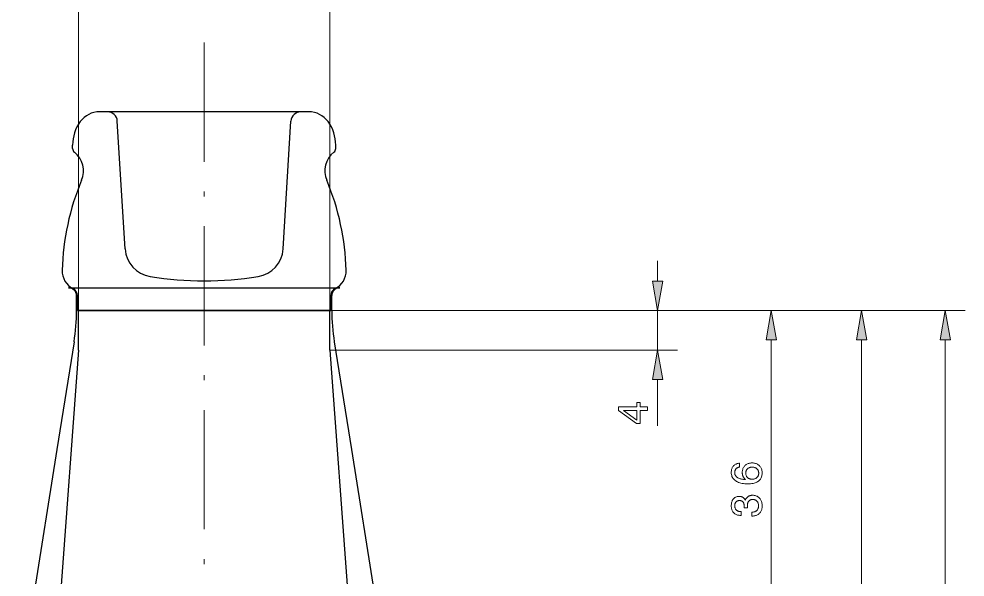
# Model space of a CAD drawing. Extents: x 0 to 297, y 0 to 547.
# Drawn here: x 127 to 222.2, y 303 to 359.2 of the extents above; entities that cross this region are included whole.
import ezdxf

# ---------------------------------------------------------------- set-up
doc = ezdxf.new("R2010")
doc.units = 0
doc.linetypes.add('DASHDOT', pattern=[18.5, 12, -3, 0.5, -3])

msp = doc.modelspace()

# ---------------------------------------------------------------- linework, layer by layer
at = {"color": 7, "lineweight": 13}
for p, q in [((132.95, 329.858), (132.95, 364.099)), ((158.25, 329.858), (158.25, 364.099)), ((158.25, 329.858), (204.69, 329.858)), ((158.25, 329.858), (193.245, 329.858)), ((158.25, 329.858), (213.797, 329.858)), ((158.25, 329.858), (222.21, 329.858)), ((202.69, 296.812), (202.69, 326.904)), ((211.797, 151.112), (211.797, 326.904)), ((220.21, 147.112), (220.21, 326.904)), ((158.25, 325.858), (193.245, 325.858))]:
    msp.add_line(p, q, dxfattribs=at)
at = {"color": 7, "linetype": 'DASHDOT', "lineweight": 13}
msp.add_line((145.6, 356.838), (145.6, 125.691), dxfattribs=at)
at = {"color": 7, "lineweight": 30}
for p, q in [((156.138, 349.858), (135.063, 349.858)), ((131.95, 332.158), (159.25, 332.158)), ((132.85, 329.858), (158.35, 329.858)), ((158.25, 329.858), (132.95, 329.858)), ((132.95, 325.858), (130.6, 293.858)), ((158.25, 325.858), (160.6, 293.858)), ((130.773, 315.858), (126.95, 291.858)), ((160.428, 315.858), (164.25, 291.858))]:
    msp.add_line(p, q, dxfattribs=at)
at = {"color": 7, "lineweight": 30, "ltscale": 0.487035}
msp.add_line((155.341, 349.858), (135.86, 349.858), dxfattribs=at)
at = {"color": 7, "lineweight": 30, "ltscale": 0.32203}
for p, q in [((137.644, 336.062), (136.858, 348.919)), ((153.557, 336.062), (154.343, 348.919))]:
    msp.add_line(p, q, dxfattribs=at)
at = {"color": 7, "lineweight": 30, "ltscale": 0.008156}
for p, q in [((132.35, 346.182), (132.35, 346.508)), ((158.85, 346.182), (158.85, 346.508))]:
    msp.add_line(p, q, dxfattribs=at)
at = {"color": 7, "lineweight": 13, "ltscale": 0.05114}
msp.add_line((191.245, 332.812), (191.245, 334.858), dxfattribs=at)
at = {"color": 7, "lineweight": 30, "ltscale": 0.0375}
for p, q in [((132.75, 329.858), (132.75, 331.358)), ((158.45, 329.858), (158.45, 331.358))]:
    msp.add_line(p, q, dxfattribs=at)
at = {"color": 7, "lineweight": 30, "ltscale": 0.037363}
for p, q in [((132.85, 329.858), (132.85, 331.353)), ((158.35, 329.858), (158.35, 331.353))]:
    msp.add_line(p, q, dxfattribs=at)
at = {"color": 7, "lineweight": 30, "ltscale": 0.1}
for p, q in [((132.95, 325.858), (132.95, 329.858)), ((158.25, 325.858), (158.25, 329.858))]:
    msp.add_line(p, q, dxfattribs=at)
at = {"color": 7, "lineweight": 13, "ltscale": 0.1}
msp.add_line((191.245, 325.858), (191.245, 329.858), dxfattribs=at)
at = {"color": 7, "lineweight": 30, "ltscale": 0.274778}
for p, q in [((132.501, 326.712), (130.773, 315.858)), ((158.699, 326.712), (160.428, 315.858))]:
    msp.add_line(p, q, dxfattribs=at)
at = {"color": 7, "lineweight": 13, "ltscale": 0.116125}
msp.add_line((191.245, 318.259), (191.245, 322.904), dxfattribs=at)
at = {"color": 7, "lineweight": 13}
for points in [[(190.724, 332.812), (191.245, 329.858), (191.766, 332.812)], [(203.211, 326.904), (202.69, 329.858), (202.169, 326.904)], [(212.318, 326.904), (211.797, 329.858), (211.276, 326.904)], [(220.731, 326.904), (220.21, 329.858), (219.689, 326.904)], [(191.766, 322.904), (191.245, 325.858), (190.724, 322.904)], [(190.245, 319.795), (189.503, 319.795), (189.503, 318.478), (189.123, 318.478), (187.312, 319.791), (187.312, 320.183), (189.157, 320.183), (189.157, 320.611), (189.503, 320.611), (189.503, 320.183), (190.245, 320.183)], [(189.157, 318.84), (189.157, 319.795), (187.814, 319.795)], [(199.501, 314.493), (199.501, 314.096), (199.456, 314.091), (199.412, 314.082), (199.371, 314.072), (199.332, 314.059), (199.295, 314.044), (199.261, 314.027), (199.228, 314.007), (199.198, 313.985), (199.17, 313.961), (199.144, 313.934), (199.121, 313.905), (199.1, 313.874), (199.081, 313.841), (199.065, 313.806), (199.052, 313.769), (199.041, 313.73), (199.032, 313.689), (199.026, 313.645), (199.022, 313.6), (199.021, 313.552), (199.024, 313.488), (199.032, 313.427), (199.045, 313.369), (199.064, 313.314), (199.088, 313.262), (199.118, 313.213), (199.153, 313.167), (199.194, 313.125), (199.239, 313.085), (199.291, 313.049), (199.347, 313.015), (199.41, 312.984), (199.478, 312.957), (199.551, 312.932), (199.63, 312.91), (199.715, 312.891), (199.805, 312.875), (199.901, 312.862), (200.002, 312.851), (200.109, 312.844), (200.077, 312.87), (200.047, 312.897), (200.018, 312.925), (199.991, 312.954), (199.966, 312.984), (199.942, 313.016), (199.92, 313.048), (199.899, 313.082), (199.88, 313.117), (199.862, 313.153), (199.846, 313.19), (199.832, 313.228), (199.819, 313.266), (199.808, 313.306), (199.799, 313.346), (199.791, 313.387), (199.785, 313.429), (199.781, 313.472), (199.779, 313.516), (199.778, 313.561), (199.78, 313.644), (199.789, 313.725), (199.802, 313.802), (199.821, 313.876), (199.846, 313.947), (199.876, 314.014), (199.911, 314.079), (199.952, 314.14), (199.999, 314.198), (200.051, 314.252), (200.107, 314.303), (200.167, 314.348), (200.23, 314.388), (200.297, 314.422), (200.367, 314.452), (200.441, 314.475), (200.518, 314.494), (200.599, 314.507), (200.683, 314.515), (200.771, 314.518), (200.858, 314.515), (200.943, 314.507), (201.024, 314.493), (201.101, 314.473), (201.176, 314.448), (201.247, 314.417), (201.314, 314.38), (201.378, 314.338), (201.439, 314.29), (201.497, 314.237), (201.55, 314.178), (201.598, 314.117), (201.639, 314.052), (201.676, 313.984), (201.706, 313.912), (201.732, 313.836), (201.751, 313.757), (201.765, 313.675), (201.773, 313.589), (201.776, 313.5), (201.773, 313.397), (201.762, 313.299), (201.743, 313.206), (201.718, 313.118), (201.685, 313.034), (201.645, 312.956), (201.598, 312.883), (201.543, 312.814), (201.481, 312.751), (201.412, 312.692), (201.335, 312.639), (201.253, 312.591), (201.164, 312.549), (201.068, 312.513), (200.966, 312.482), (200.858, 312.457), (200.743, 312.437), (200.622, 312.423), (200.494, 312.415), (200.36, 312.412), (200.202, 312.415), (200.052, 312.424), (199.909, 312.439), (199.773, 312.46), (199.645, 312.486), (199.524, 312.519), (199.41, 312.558), (199.304, 312.603), (199.204, 312.653), (199.113, 312.71), (199.029, 312.772), (198.954, 312.839), (198.887, 312.911), (198.83, 312.987), (198.781, 313.068), (198.742, 313.154), (198.711, 313.245), (198.689, 313.341), (198.675, 313.441), (198.671, 313.546), (198.673, 313.63), (198.68, 313.71), (198.69, 313.787), (198.706, 313.86), (198.725, 313.929), (198.749, 313.995), (198.777, 314.057), (198.81, 314.115), (198.847, 314.17), (198.888, 314.222), (198.933, 314.269), (198.982, 314.312), (199.034, 314.35), (199.09, 314.384), (199.15, 314.413), (199.213, 314.438), (199.28, 314.459), (199.35, 314.474), (199.424, 314.486)], [(200.775, 314.101), (200.717, 314.099), (200.662, 314.094), (200.61, 314.086), (200.559, 314.075), (200.511, 314.06), (200.466, 314.042), (200.422, 314.021), (200.382, 313.997), (200.343, 313.969), (200.307, 313.938), (200.274, 313.905), (200.244, 313.869), (200.218, 313.832), (200.195, 313.792), (200.176, 313.751), (200.16, 313.707), (200.148, 313.661), (200.139, 313.614), (200.134, 313.564), (200.132, 313.512), (200.134, 313.455), (200.139, 313.399), (200.147, 313.347), (200.16, 313.297), (200.175, 313.249), (200.194, 313.204), (200.217, 313.162), (200.242, 313.122), (200.272, 313.084), (200.305, 313.05), (200.341, 313.018), (200.379, 312.989), (200.42, 312.964), (200.464, 312.942), (200.51, 312.924), (200.558, 312.909), (200.61, 312.897), (200.664, 312.889), (200.72, 312.884), (200.779, 312.882), (200.838, 312.884), (200.895, 312.889), (200.949, 312.897), (201, 312.908), (201.049, 312.923), (201.096, 312.942), (201.14, 312.963), (201.182, 312.988), (201.221, 313.016), (201.258, 313.047), (201.291, 313.082), (201.321, 313.118), (201.348, 313.157), (201.371, 313.199), (201.39, 313.242), (201.406, 313.288), (201.419, 313.337), (201.428, 313.387), (201.433, 313.44), (201.435, 313.495), (201.433, 313.548), (201.427, 313.599), (201.418, 313.648), (201.406, 313.695), (201.389, 313.74), (201.369, 313.783), (201.345, 313.823), (201.318, 313.862), (201.287, 313.898), (201.252, 313.933), (201.215, 313.965), (201.175, 313.993), (201.133, 314.018), (201.088, 314.04), (201.042, 314.059), (200.993, 314.074), (200.942, 314.085), (200.888, 314.094), (200.833, 314.099)], [(200.75, 309.169), (200.75, 309.568), (200.811, 309.571), (200.87, 309.577), (200.926, 309.586), (200.98, 309.599), (201.03, 309.615), (201.078, 309.634), (201.123, 309.656), (201.164, 309.681), (201.204, 309.71), (201.24, 309.742), (201.273, 309.777), (201.302, 309.814), (201.328, 309.854), (201.351, 309.897), (201.37, 309.943), (201.386, 309.991), (201.398, 310.042), (201.407, 310.096), (201.412, 310.152), (201.414, 310.211), (201.412, 310.269), (201.407, 310.324), (201.399, 310.377), (201.388, 310.427), (201.374, 310.475), (201.357, 310.52), (201.336, 310.563), (201.312, 310.603), (201.286, 310.641), (201.256, 310.676), (201.223, 310.708), (201.188, 310.737), (201.15, 310.762), (201.11, 310.784), (201.068, 310.803), (201.023, 310.818), (200.976, 310.83), (200.927, 310.839), (200.875, 310.844), (200.821, 310.845), (200.772, 310.844), (200.725, 310.839), (200.681, 310.83), (200.638, 310.819), (200.598, 310.804), (200.56, 310.785), (200.524, 310.763), (200.491, 310.738), (200.459, 310.71), (200.43, 310.678), (200.404, 310.643), (200.38, 310.605), (200.359, 310.565), (200.34, 310.522), (200.325, 310.476), (200.312, 310.428), (200.303, 310.377), (200.296, 310.323), (200.291, 310.266), (200.29, 310.207), (200.29, 310.198), (200.29, 310.19), (200.29, 310.181), (200.29, 310.172), (200.29, 310.163), (200.291, 310.155), (200.291, 310.146), (200.291, 310.136), (200.292, 310.127), (200.292, 310.118), (200.293, 310.109), (200.293, 310.098), (200.294, 310.088), (200.294, 310.076), (200.295, 310.064), (200.295, 310.052), (200.296, 310.039), (200.297, 310.025), (200.298, 310.011), (200.298, 309.996), (199.959, 309.996), (199.959, 310.005), (199.96, 310.014), (199.96, 310.023), (199.961, 310.032), (199.961, 310.041), (199.961, 310.05), (199.961, 310.059), (199.962, 310.067), (199.962, 310.076), (199.962, 310.084), (199.962, 310.093), (199.963, 310.101), (199.963, 310.109), (199.963, 310.117), (199.963, 310.125), (199.963, 310.133), (199.963, 310.14), (199.963, 310.148), (199.963, 310.155), (199.963, 310.162), (199.962, 310.219), (199.959, 310.273), (199.953, 310.323), (199.945, 310.371), (199.934, 310.416), (199.922, 310.457), (199.907, 310.496), (199.89, 310.531), (199.87, 310.564), (199.848, 310.594), (199.824, 310.62), (199.797, 310.644), (199.768, 310.665), (199.737, 310.683), (199.703, 310.699), (199.667, 310.711), (199.628, 310.721), (199.587, 310.728), (199.543, 310.732), (199.497, 310.734), (199.453, 310.732), (199.41, 310.728), (199.37, 310.721), (199.332, 310.712), (199.296, 310.7), (199.262, 310.685), (199.23, 310.667), (199.2, 310.647), (199.173, 310.624), (199.147, 310.598), (199.124, 310.569), (199.103, 310.539), (199.085, 310.505), (199.069, 310.47), (199.056, 310.432), (199.045, 310.392), (199.036, 310.349), (199.03, 310.304), (199.026, 310.256), (199.025, 310.207), (199.027, 310.151), (199.032, 310.097), (199.04, 310.047), (199.051, 309.999), (199.066, 309.954), (199.083, 309.912), (199.105, 309.873), (199.129, 309.836), (199.157, 309.802), (199.187, 309.771), (199.221, 309.743), (199.258, 309.718), (199.298, 309.695), (199.342, 309.676), (199.388, 309.66), (199.437, 309.646), (199.489, 309.636), (199.544, 309.629), (199.603, 309.624), (199.664, 309.623), (199.664, 309.239), (199.634, 309.239), (199.548, 309.242), (199.465, 309.249), (199.386, 309.262), (199.31, 309.28), (199.238, 309.303), (199.17, 309.331), (199.105, 309.365), (199.044, 309.403), (198.986, 309.446), (198.932, 309.495), (198.883, 309.548), (198.838, 309.605), (198.799, 309.665), (198.765, 309.729), (198.736, 309.796), (198.713, 309.867), (198.694, 309.941), (198.681, 310.019), (198.673, 310.1), (198.671, 310.186), (198.673, 310.275), (198.679, 310.361), (198.69, 310.443), (198.705, 310.52), (198.724, 310.594), (198.748, 310.663), (198.775, 310.728), (198.807, 310.789), (198.843, 310.845), (198.884, 310.898), (198.928, 310.946), (198.976, 310.989), (199.027, 311.027), (199.081, 311.06), (199.139, 311.088), (199.2, 311.111), (199.265, 311.128), (199.332, 311.141), (199.404, 311.149), (199.478, 311.151), (199.521, 311.15), (199.563, 311.147), (199.603, 311.143), (199.642, 311.136), (199.68, 311.127), (199.716, 311.117), (199.751, 311.104), (199.785, 311.09), (199.818, 311.073), (199.849, 311.055), (199.879, 311.035), (199.908, 311.013), (199.935, 310.989), (199.961, 310.964), (199.985, 310.936), (200.007, 310.907), (200.029, 310.876), (200.048, 310.843), (200.067, 310.808), (200.083, 310.772), (200.102, 310.819), (200.123, 310.864), (200.145, 310.907), (200.17, 310.947), (200.197, 310.985), (200.225, 311.02), (200.256, 311.054), (200.288, 311.085), (200.323, 311.113), (200.36, 311.14), (200.398, 311.163), (200.438, 311.185), (200.48, 311.204), (200.523, 311.22), (200.569, 311.234), (200.616, 311.245), (200.665, 311.254), (200.715, 311.26), (200.767, 311.264), (200.821, 311.265), (200.906, 311.262), (200.987, 311.253), (201.065, 311.238), (201.14, 311.218), (201.211, 311.191), (201.278, 311.159), (201.343, 311.12), (201.403, 311.076), (201.461, 311.026), (201.515, 310.97), (201.565, 310.909), (201.609, 310.844), (201.648, 310.775), (201.682, 310.703), (201.711, 310.626), (201.734, 310.546), (201.753, 310.462), (201.766, 310.373), (201.774, 310.281), (201.776, 310.186), (201.774, 310.095), (201.765, 310.008), (201.752, 309.924), (201.733, 309.845), (201.708, 309.769), (201.678, 309.697), (201.643, 309.628), (201.602, 309.564), (201.556, 309.503), (201.504, 309.446), (201.448, 309.393), (201.388, 309.346), (201.325, 309.305), (201.258, 309.269), (201.187, 309.238), (201.113, 309.214), (201.035, 309.194), (200.953, 309.18), (200.868, 309.172), (200.779, 309.169)]]:
    msp.add_lwpolyline(points, close=True, dxfattribs=at)
at = {"color": 7, "lineweight": 30}
for centre, radius, start, end in [((135.063, 347.458), 2.4, 90.00004, 143.5764), ((135.86, 348.858), 1, 3.49999, 90), ((155.341, 348.858), 1, 90, 176.50001), ((156.138, 347.458), 2.4, 36.42361, 89.99996), ((136.35, 346.508), 4, 143.57659, 179.99985), ((154.85, 346.508), 4, 0.00015, 36.42341), ((132.85, 346.182), 0.5, 180.00004, 231.63345), ((158.35, 346.182), 0.5, 308.36654, 359.99997), ((131.05, 343.908), 2.4, 337.10797, 51.63343), ((160.15, 343.908), 2.4, 128.36656, 202.89203), ((156.293, 333.249), 25, 157.10796, 178.48387), ((134.908, 333.249), 25, 1.51614, 22.89204), ((140.639, 336.245), 3, 183.50008, 261.0799), ((150.562, 336.245), 3, 278.9201, 356.49991), ((133.3, 333.858), 2, 178.48396, 243.4852), ((157.9, 333.858), 2, 296.5148, 1.51603), ((145.6, 367.851), 34.993, 261.07935, 270.00111), ((145.6, 367.865), 35.007, 270.00112, 278.91936), ((131.95, 331.358), 0.8, 359.99999, 90), ((132.05, 331.353), 0.8, 0.00008, 63.48515), ((159.15, 331.353), 0.8, 116.51486, 179.99992), ((159.25, 331.358), 0.8, 90, 180.00001), ((112.75, 329.858), 20, 350.9508, 360), ((178.45, 329.858), 20, 179.99999, 189.0492)]:
    msp.add_arc(centre, radius, start, end, dxfattribs=at)
at = {"color": 7, "lineweight": 13}
for points in [[(190.724, 332.812), (191.245, 329.858), (190.724, 332.812), (191.766, 332.812)], [(203.211, 326.904), (202.69, 329.858), (203.211, 326.904), (202.169, 326.904)], [(212.318, 326.904), (211.797, 329.858), (212.318, 326.904), (211.276, 326.904)], [(220.731, 326.904), (220.21, 329.858), (220.731, 326.904), (219.689, 326.904)], [(191.766, 322.904), (191.245, 325.858), (191.766, 322.904), (190.724, 322.904)]]:
    msp.add_solid(points, dxfattribs=at)

doc.saveas('drawing.dxf')
